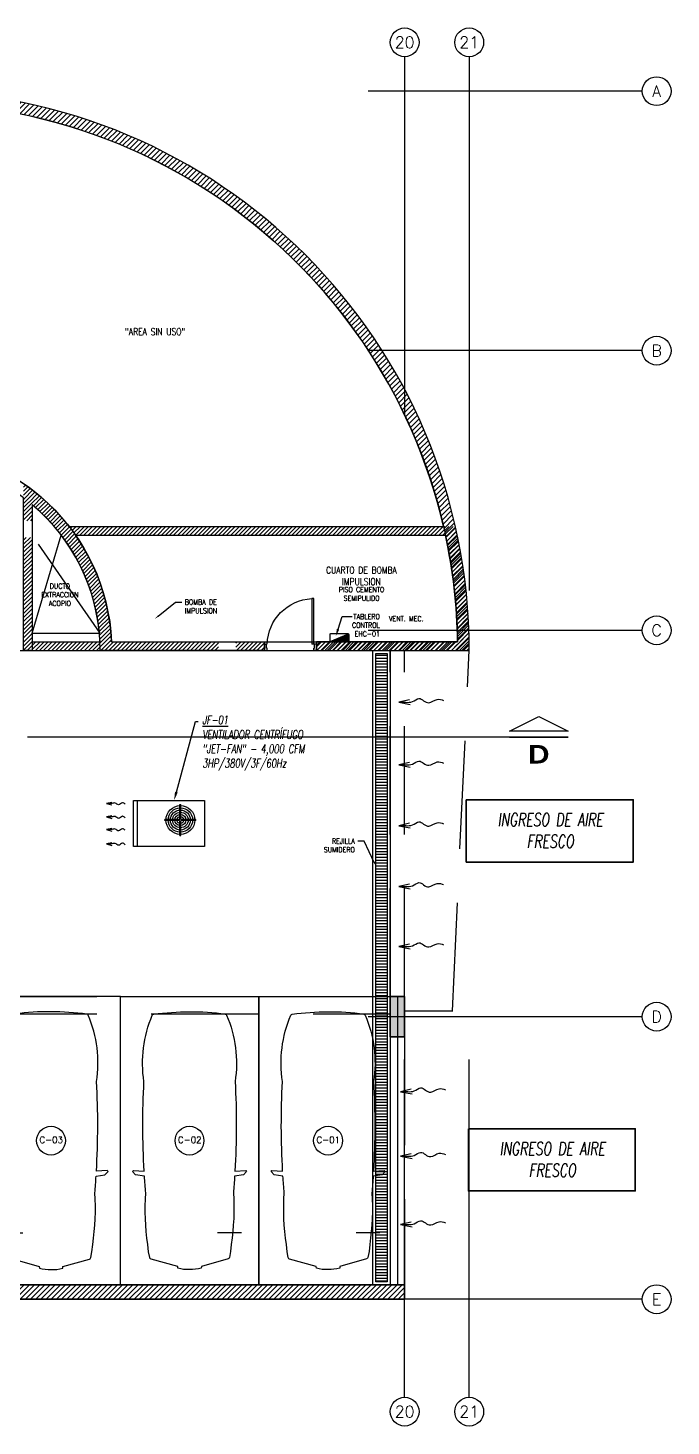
# Model space of a CAD drawing. Extents: x 226317 to 226469, y 8188101 to 8188260.
# Drawn here: x 226457.42 to 226468.58, y 8188189.46 to 8188213.71 of the extents above; entities that cross this region are included whole.
import ezdxf
from ezdxf import colors
from ezdxf.entities.mleader import LeaderData, LeaderLine
from ezdxf.enums import TextEntityAlignment as Align
from ezdxf.math import Vec2, Vec3

# ---------------------------------------------------------------- set-up
doc = ezdxf.new("R2010")
doc.units = 0
doc.header["$LTSCALE"] = 15
for name, pattern in [('CENTER', [2, 1.25, -0.25, 0.25, -0.25]), ('HIDDEN2', [0.1875, 0.125, -0.0625]), ('PHANTOM', [2.5, 1.25, -0.25, 0.25, -0.25, 0.25, -0.25]), ('PHANTOM2', [1.25, 0.625, -0.125, 0.125, -0.125, 0.125, -0.125])]:
    doc.linetypes.add(name, pattern=pattern)
doc.layers.get('0').update_dxf_attribs({"color": 250})
for name, color, linetype in [('A-EJES', 250, 'PHANTOM'), ('A-ESTRUCTURA-HATCH', 250, 'Continuous'), ('A-ESTRUCTURA-MUROS', 252, 'Continuous'), ('A-ESTRUCTURA-VIGAS', 250, 'HIDDEN2'), ('A-MOBILIARIO', 250, 'Continuous'), ('A-NUMERO ESTAC', 250, 'Continuous'), ('A-PROYECCIONES', 250, 'HIDDEN2'), ('A-PUERTAS', 250, 'Continuous'), ('A-TEXTO-ACABADO PISO', 250, 'Continuous'), ('A-TEXTO-AMBIENTES', 252, 'Continuous'), ('A-TEXTO-INDICACIONES', 250, 'Continuous'), ('A_50_CortesElev', 250, 'CENTER'), ('L-06_EQ-FIN-CONT', 141, 'Continuous'), ('L12 Texto', 12, 'Continuous'), ('L3 Equipos y Ductos', 160, 'Continuous'), ('L4 Linea mediana', 191, 'Continuous'), ('L5 Linea mediana segmentada', 191, 'HIDDEN2'), ('L6 Linea fina', 141, 'Continuous'), ('MURO CF 120', 250, 'Continuous')]:
    doc.layers.add(name, color=color, linetype=linetype)
doc.layers.add('A-ESTRUCTURA-PLACAS', color=252, linetype='Continuous', lineweight=35)
doc.layers.add('A-MUROS', color=252, linetype='Continuous', lineweight=30)
doc.styles.add('JNV ING', font='romans.shx', dxfattribs={"width": 0.7, "oblique": 8, "height": 0.15})
doc.styles.add('R160-75', font='', dxfattribs={"height": 0.6})
doc.styles.add('ROMANS', font='romans.shx', dxfattribs={"width": 0.8})
doc.styles.add('TXT_COTAS', font='romans.shx', dxfattribs={"width": 0.8})
doc.styles.get('R160-75').set_extended_font_data('Arial Black', bold=True)
pattern_1 = [(45, (1.793458536238177, -0.002235784195363522), (-0.03535533905932738, 0.03535533905932738), [])]

# ---------------------------------------------------------------- blocks, each defined once
blk = doc.blocks.new('*U78')
at = {"ltscale": 0.5}
blk.add_line((2.099999999894816, 4.096893799304964), (1.687435910314841, 4.096893799304964), dxfattribs=at)
blk.add_lwpolyline([(0, 0), (2.399999999999996, 0), (2.399999999999996, 5), (0, 5)], close=True, dxfattribs=at)
blk.add_lwpolyline([(1.987528844945794, 3.028522202071265), (2.174826331529356, 3.017961387783316), (2.18867723303806, 3.033225936144618), (2.135582110820858, 3.092103478759553), (1.982238905377759, 3.114782713422947, 0.005253419644038889), (1.960610162169647, 3.403024230234966, 0.05323468880448375), (1.922881289012318, 4.298445265069629), (1.909960859082228, 4.423920004889395), (1.890709687699153, 4.525403541773585), (1.886232188128605, 4.534997764310868, 0.2186562557100147), (1.867137849190793, 4.551199094653156), (1.405784301436096, 4.68041331440213), (1.402100344206068, 4.707649311509477, 0.09155394760763061), (1.199999999999962, 4.734330136008744, 0.09162043732155131), (0.9978996558110778, 4.708804217427994), (0.9942156983651758, 4.681568217724587), (0.5328621506158737, 4.552353999814748, 0.2186562552153479), (0.5137678116788709, 4.536152669489409), (0.5092903121021197, 4.526558446958687), (0.490039140777252, 4.4250749100745), (0.4771187106999153, 4.299600172615821, 0.05323468880111815), (0.4393898377046415, 3.404179129908862, 0.005253420110187526), (0.4177610936803364, 3.115937606692341), (0.264417888980414, 3.093258382082013), (0.211322766821421, 3.034380841329721), (0.2251736682137095, 3.01911629296842), (0.4124711549047322, 3.029677107255861, 0.02826491459471849), (0.4099966653126983, 1.475695204805616, 0.1399238157925407), (0.5546126963907194, 0.324876973164095, 0.2721479777528903), (0.5785017503985378, 0.3060667694362756, 0.035352843949907), (1.200000000000269, 0.2656698639912349, 0.0456386399384704), (1.81918843849229, 0.3049118635303407, 0.2721479761988349), (1.843077493167712, 0.3237220675503025, 0.1398888083936435), (1.990003335143849, 1.474540296761161, 0.02826491464424222)], format="xyb", close=True, dxfattribs=at)
blk = doc.blocks.new('*U79')
at = {"ltscale": 0.5}
blk.add_line((2.102499999897147, 4.096893799304964), (1.689935910317172, 4.096893799304964), dxfattribs=at)
blk.add_lwpolyline([(0, 0), (2.405000000004659, 0), (2.405000000004659, 5), (0, 5)], close=True, dxfattribs=at)
blk.add_lwpolyline([(1.990028844948125, 3.028522202071265), (2.177326331531687, 3.017961387783316), (2.191177233040391, 3.033225936144618), (2.138082110823189, 3.092103478759553), (1.98473890538009, 3.114782713422947, 0.005253419644038889), (1.963110162171979, 3.403024230234966, 0.05323468880448375), (1.925381289014649, 4.298445265069629), (1.912460859084559, 4.423920004889395), (1.893209687701484, 4.525403541773585), (1.888732188130936, 4.534997764310868, 0.2186562557100147), (1.869637849193124, 4.551199094653156), (1.408284301438427, 4.68041331440213), (1.404600344208399, 4.707649311509477, 0.09155394760763061), (1.202500000002293, 4.734330136008744, 0.09162043732155131), (1.000399655813409, 4.708804217427994), (0.9967156983675072, 4.681568217724587), (0.5353621506182051, 4.552353999814748, 0.2186562552153479), (0.5162678116812023, 4.536152669489409), (0.5117903121044511, 4.526558446958687), (0.4925391407795834, 4.4250749100745), (0.4796187107022467, 4.299600172615821, 0.05323468880111815), (0.4418898377069729, 3.404179129908862, 0.005253420110187526), (0.4202610936826678, 3.115937606692341), (0.2669178889827454, 3.093258382082013), (0.2138227668237525, 3.034380841329721), (0.227673668216041, 3.01911629296842), (0.4149711549070636, 3.029677107255861, 0.02826491459471849), (0.4124966653150297, 1.475695204805616, 0.1399238157925407), (0.5571126963930508, 0.324876973164095, 0.2721479777528903), (0.5810017504008692, 0.3060667694362756, 0.035352843949907), (1.2025000000026, 0.2656698639912349, 0.0456386399384704), (1.821688438494621, 0.3049118635303407, 0.2721479761988349), (1.845577493170043, 0.3237220675503025, 0.1398888083936435), (1.99250333514618, 1.474540296761161, 0.02826491464424222)], format="xyb", close=True, dxfattribs=at)
blk = doc.blocks.new('EST P1')
at = {"layer": 'A-ESTRUCTURA-HATCH'}
h = blk.add_hatch(dxfattribs=at)
h.set_pattern_fill('ANSI31', color=256, scale=0.02, angle=-1.27e-14)
h.set_pattern_definition([(44.99999999999999, (-226392.077087921, -8188203.059610654), (-0.04490128060534576, 0.04490128060534578), [])])
h.paths.add_polyline_path([(-3.609998156578513, 5.049997552298009), (-3.610000176762696, 4.849997552111745), (-44.785000133008, 4.84999814722687), (-44.78500010908465, -0.1500023566186428), (-46.9899987593235, -0.1500020446255803), (-46.98999930798891, -11.15000239294022), (-3.609999100328423, -11.15005090925843), (-3.609999100328423, -11.40005090925843), (-47.23999938514316, -11.40005881432444), (-47.23999953552266, 0.1499976431950927), (-45.03499953550636, 0.1499976431950927), (-45.0350001337647, 5.049998153932393)])
h.paths.add_polyline_path([(5.875668717722874, 4.849997540004551), (5.875668724213028, 5.04999746195972), (35.53000006324146, 5.049996703863144), (35.53000006324146, 4.849997698329389)])
h.paths.add_polyline_path([(47.9150172030495, 5.049996227957308), (35.58000069746049, 5.049997348338366), (35.58000069746049, 4.849997348152101), (47.9150167714979, 4.849997607059777)])
h.paths.add_polyline_path([(51.86500159354182, 4.849997512064874), (53.37567124809721, 4.84999814722687), (53.37566821934888, 5.049995731562376), (51.86500180143048, 5.049995731562376)])
edge = h.paths.add_edge_path()
edge.add_arc((63.30066905260901, -0.1500025354325771), 9.699999993899837, 359.9999991583288, 539.9999991583288)
edge.add_line((53.60066905870917, -0.1500023929402232), (53.80066905872081, -0.1500023929402232))
edge.add_arc((63.30066905260901, -0.1500025354325771), 9.49999999389811, 0.9047070135612216, 179.9999991406384, ccw=False)
edge.add_line((72.79948476422578, -2.6654452085495e-06), (70.35068066572421, 2.236943691968918e-05))
edge.add_line((70.35068066572421, 2.236943691968918e-05), (70.35067913253442, -0.1499448418617249))
edge.add_line((70.35067913253442, -0.1499448418617249), (73.00066904650885, -0.150002677924931))
edge = h.paths.add_edge_path(flags=0)
edge.add_arc((63.30071679374669, -0.1499939998611808), 3.299962339153879, 0.00085350182833477, 49.99468486829903)
edge.add_line((65.42212619486963, 2.377727027982473), (65.4221670004481, -0.1499835988506675))
edge.add_line((65.4221670004481, -0.1499835988506675), (65.27216700115241, -0.1499896282330155))
edge.add_line((65.27216700115241, -0.1499896282330155), (65.27206754402141, 2.496426238678396))
edge.add_arc((63.30066965197329, -0.1500051133334637), 3.300001295059289, 53.31658296361125, 179.9999577391648)
edge.add_line((60.00066835692269, -0.1500026788562536), (59.80066835691105, -0.1500026788562536))
edge.add_arc((63.30067374499049, -0.1500072199851274), 3.500005388090554, 2.4573619812700827, 179.9999256646052, ccw=False)
edge.add_line((66.79746054686257, 5.869567394256592e-05), (69.45068066581734, 3.157090395689011e-05))
edge.add_line((69.45068066581734, 3.157090395689011e-05), (69.45067913254024, -0.1499448418617249))
edge.add_line((69.45067913254024, -0.1499448418617249), (66.60067913253442, -0.1499448418617249))
h.paths.add_polyline_path([(-3.559999100340065, -11.15003591403365), (35.53000069747213, -11.15003591403365), (35.53000069747213, -11.40006590355188), (-3.559999100340065, -11.40006590355188)])
h.paths.add_polyline_path([(35.58000069746049, -11.1500659417361), (71.88000514594023, -11.1501255556941), (71.88000514594023, -11.40006201900542), (35.58000069746049, -11.40000240504742)])
h = blk.add_hatch(color=256, dxfattribs=at)
h.dxf.hatch_style = 1
h.paths.add_polyline_path([(51.86500181080191, 5.049995731562376), (47.91501740692183, 5.049995731562376), (47.9150173944945, -0.1500023929402232), (50.25000069738599, -0.1500023929402232), (50.25000069502858, -2.440996468067169e-06), (48.06500169850187, -2.396292984485626e-06), (48.06500174041139, 2.049999350681901), (51.86500172319938, 2.049959634430707), (51.86500172319938, 2.199973285198212), (48.06500173307722, 2.199973380193114), (48.06500178854913, 4.849997594021261), (51.71500178001588, 4.84999751765281), (51.71500172879314, 3.199985875748098), (51.86500172413071, 3.199985871091485)])
h.paths.add_polyline_path([(1.924988505983492, -0.1507468884810805), (-0.1750114939932246, -0.1507468884810805), (-0.1750115561299026, 4.849849936552346), (-3.559999043500284, 4.849998230114579), (-3.559999100340065, 5.049997517839074), (3.774977872672025, 5.04999752342701), (3.77498006875976, 1.899989875033498), (3.624980067834258, 1.899989879690111), (3.624980130203767, 4.849999564699829), (-0.02486227676854469, 4.849851984530687), (-0.02486234196112491, 2.199851972982287), (1.92514188104542, 2.199814011342824), (1.92514188104542, 2.049919821321964), (-0.02486297430004925, 2.049852325581014), (-0.02486302095348947, -0.0001476705074310303), (1.925019238289678, -0.0005466332659125328)])
h.paths.add_polyline_path([(71.63000006307266, -6.150002165697515), (71.88000006307266, -6.150002165697515), (71.88000006307266, -6.85000216588378), (71.63000006307266, -6.85000216588378)])
h.paths.add_polyline_path([(64.42000006310991, -6.150002076290548), (64.67000006310991, -6.150002076290548), (64.67000006310991, -6.850002076476812), (64.42000006310991, -6.850002076476812)])
h.paths.add_polyline_path([(57.21000006314716, -6.150002076290548), (57.46000006314716, -6.150002076290548), (57.46000006314716, -6.850002076476812), (57.21000006314716, -6.850002076476812)])
h.paths.add_polyline_path([(50.00000006318442, -6.150002076290548), (50.25000006318442, -6.150002076290548), (50.25000006318442, -6.850002076476812), (50.00000006318442, -6.850002076476812)])
h.paths.add_polyline_path([(42.79000006322167, -6.150002055801451), (43.04000006322167, -6.150002055801451), (43.04000006322167, -6.850002055987716), (42.79000006322167, -6.850002055987716)])
h.paths.add_polyline_path([(42.79000006322167, 0.5499979443848133), (43.04000006322167, 0.5499979443848133), (43.04000006322167, -0.1500020558014512), (42.79000006322167, -0.1500020558014512)])
h.paths.add_polyline_path([(35.58000006325892, -6.150002076290548), (35.83000006325892, -6.150002076290548), (35.83000006325892, -6.850002076476812), (35.58000006325892, -6.850002076476812)])
h.paths.add_polyline_path([(35.58000006325892, 0.5499979238957167), (35.83000006325892, 0.5499979238957167), (35.83000006325892, -0.1500020762905478), (35.58000006325892, -0.1500020762905478)])
h.paths.add_polyline_path([(35.28000006327056, -6.150002076290548), (35.53000006327056, -6.150002076290548), (35.53000006327056, -6.850002076476812), (35.28000006327056, -6.850002076476812)])
h.paths.add_polyline_path([(35.28000006327056, 0.5499979238957167), (35.53000006327056, 0.5499979238957167), (35.53000006327056, -0.1500020762905478), (35.28000006327056, -0.1500020762905478)])
h.paths.add_polyline_path([(30.2800000719144, -6.150002076290548), (30.5300000719144, -6.150002076290548), (30.5300000719144, -6.850002076476812), (30.2800000719144, -6.850002076476812)])
h.paths.add_polyline_path([(30.2800000719144, 0.5499979238957167), (30.5300000719144, 0.5499979238957167), (30.5300000719144, -0.1500020762905478), (30.2800000719144, -0.1500020762905478)])
h.paths.add_polyline_path([(23.07000007195165, -6.150002076290548), (23.32000007195165, -6.150002076290548), (23.32000007195165, -6.850002076476812), (23.07000007195165, -6.850002076476812)])
h.paths.add_polyline_path([(23.07000007195165, 0.5499979238957167), (23.32000007195165, 0.5499979238957167), (23.32000007195165, -0.1500020762905478), (23.07000007195165, -0.1500020762905478)])
h.paths.add_polyline_path([(18.07000008059549, -6.150002055801451), (18.32000008059549, -6.150002055801451), (18.32000008059549, -6.850002055987716), (18.07000008059549, -6.850002055987716)])
h.paths.add_polyline_path([(18.07000008059549, 0.5499979443848133), (18.32000008059549, 0.5499979443848133), (18.32000008059549, -0.1500020558014512), (18.07000008059549, -0.1500020558014512)])
h.paths.add_polyline_path([(10.86000014221645, -6.150002076290548), (11.11000014221645, -6.150002076290548), (11.11000014221645, -6.850002076476812), (10.86000014221645, -6.850002076476812)])
h.paths.add_polyline_path([(10.86000014221645, 0.5499979238957167), (11.11000014221645, 0.5499979238957167), (11.11000014221645, -0.1500020762905478), (10.86000014221645, -0.1500020762905478)])
h.paths.add_polyline_path([(3.650000203837408, -6.150002076290548), (3.900000203837408, -6.150002076290548), (3.900000203837408, -6.850002076476812), (3.650000203837408, -6.850002076476812)])
h.paths.add_polyline_path([(3.624988433992257, 0.5499979238957167), (3.899988433986437, 0.5499979238957167), (3.899988433986437, -0.1500020762905478), (3.624988433992257, -0.1500020762905478)])
h.paths.add_polyline_path([(-3.559999734541634, -6.150002356618643), (-3.309999734541634, -6.150002356618643), (-3.309999734541634, -6.850002356804907), (-3.559999734541634, -6.850002356804907)])
h.paths.add_polyline_path([(-3.559999734541634, 0.5499976435676217), (-3.309999734541634, 0.5499976435676217), (-3.309999734541634, -0.1500023566186428), (-3.559999734541634, -0.1500023566186428)])
h.paths.add_polyline_path([(-3.859999734529993, -6.150002356618643), (-3.609999734529993, -6.150002356618643), (-3.609999734529993, -6.850002356804907), (-3.859999734529993, -6.850002356804907)])
h.paths.add_polyline_path([(-3.859999734529993, 0.5499976435676217), (-3.609999734529993, 0.5499976435676217), (-3.609999734529993, -0.1500023566186428), (-3.859999734529993, -0.1500023566186428)])
h.paths.add_polyline_path([(-11.06999967290903, -6.150002356618643), (-10.81999967290903, -6.150002356618643), (-10.81999967290903, -6.850002356804907), (-11.06999967290903, -6.850002356804907)])
h.paths.add_polyline_path([(-11.06999967290903, 0.5499976435676217), (-10.81999967290903, 0.5499976435676217), (-10.81999967290903, -0.1500023566186428), (-11.06999967290903, -0.1500023566186428)])
h.paths.add_polyline_path([(-18.27999961128808, -6.150002076290548), (-18.02999961128808, -6.150002076290548), (-18.02999961128808, -6.850002076476812), (-18.27999961128808, -6.850002076476812)])
h.paths.add_polyline_path([(-18.27999961128808, 0.5499979238957167), (-18.02999961128808, 0.5499979238957167), (-18.02999961128808, -0.1500020762905478), (-18.27999961128808, -0.1500020762905478)])
h.paths.add_polyline_path([(-25.48999954966712, -6.150002356618643), (-25.23999954966712, -6.150002356618643), (-25.23999954966712, -6.850002356804907), (-25.48999954966712, -6.850002356804907)])
h.paths.add_polyline_path([(-25.48999954966712, 0.5499976435676217), (-25.23999954966712, 0.5499976435676217), (-25.23999954966712, -0.1500023566186428), (-25.48999954966712, -0.1500023566186428)])
h.paths.add_polyline_path([(-32.69999948804616, -6.150002356618643), (-32.44999948804616, -6.150002356618643), (-32.44999948804616, -6.850002356804907), (-32.69999948804616, -6.850002356804907)])
h.paths.add_polyline_path([(-32.69999948804616, 0.5499976435676217), (-32.44999948804616, 0.5499976435676217), (-32.44999948804616, -0.1500023566186428), (-32.69999948804616, -0.1500023566186428)])
h.paths.add_polyline_path([(-39.90999879222363, -6.150002076290548), (-39.65999879222363, -6.150002076290548), (-39.65999879222363, -6.850002076476812), (-39.90999879222363, -6.850002076476812)])
h.paths.add_polyline_path([(-39.90999879222363, 0.5499979238957167), (-39.65999879222363, 0.5499979238957167), (-39.65999879222363, -0.1500020762905478), (-39.90999879222363, -0.1500020762905478)])
at = {"layer": 'A-ESTRUCTURA-MUROS'}
for points in [[(73.00066904650885, -0.150002677924931, 1), (53.60066905870917, -0.1500023929402232), (53.80066905872081, -0.1500023929402232, -0.9921359372214096), (72.79948476422578, -2.6654452085495e-06), (70.35068066572421, 2.236943691968918e-05), (70.35067913253442, -0.1499448418617249)], [(66.60067913253442, -0.1499448418617249, 0.2216664242011301), (65.42212619486963, 2.377727027982473), (65.4221670004481, -0.1499835988506675), (65.27216700115241, -0.1499896282330155), (65.27206754402141, 2.496426238678396, 0.6169098277048293), (60.00066835692269, -0.1500026788562536), (59.80066835691105, -0.1500026788562536, -0.9787815263280097), (66.79746054686257, 5.869567394256592e-05), (69.45068066581734, 3.157090395689011e-05), (69.45067913254024, -0.1499448418617249)]]:
    blk.add_lwpolyline(points, format="xyb", close=True, dxfattribs=at)
blk.add_lwpolyline([(35.58000069746049, -11.1500659417361), (71.88000514594023, -11.1501255556941), (71.88000514594023, -11.40006201900542), (35.58000069746049, -11.40000240504742)], close=True, dxfattribs=at)
at = {"layer": 'A-ESTRUCTURA-PLACAS'}
blk.add_lwpolyline([(71.63000006307266, -6.150002165697515), (71.88000006307266, -6.150002165697515), (71.88000006307266, -6.85000216588378), (71.63000006307266, -6.85000216588378)], close=True, dxfattribs=at)
at = {"layer": 'A-ESTRUCTURA-VIGAS'}
for p, q in [((69.45068066581734, 3.157090395689011e-05), (70.35068066572421, 2.236943691968918e-05)), ((69.45067913254024, -0.1499448418617249), (70.35067913253442, -0.1499448418617249))]:
    blk.add_line(p, q, dxfattribs=at)
for points in [[(65.42216215791996, 0.1499873343855143), (66.58701328121242, 0.1500061387196183)], [(65.42216700097197, -0.1500165341421962), (66.59725419874303, -0.1499939216300845)], [(71.63000006307266, -6.150002165697515), (71.63000006307266, -0.150002165697515)], [(71.88000006307266, -6.150002165697515), (71.88000006307266, -0.150002165697515)], [(71.88000006307266, -6.400005588307977), (72.7088283005869, -6.400005588307977), (73.00066904650885, -0.150002677924931)], [(64.67000006310991, -6.150002076290548), (71.63000006307266, -6.150002165697515)], [(64.6700000592682, -6.450002076104283), (71.63000005923095, -6.45000216551125)], [(71.63000006307266, -6.85000279918313), (71.63000006307266, -11.15000248234719)], [(71.88000006307266, -6.85000279918313), (71.88000006307266, -11.15000248234719)]]:
    blk.add_lwpolyline(points, dxfattribs=at)
blk = doc.blocks.new('A$C5E423DB2')
at = {"layer": 'A-PUERTAS'}
for p, q in [((0.0380998527398333, 0.0999998934566975), (0.0380998511100188, 0.7999998889863491)), ((0.0380998511100188, 0.7999998889863491), (0.0730998511426151, 0.7999998852610588)), ((0.0730998511426151, 0.7999998852610588), (0.0730998527724296, 0.0999998934566975)), ((0.0380998527398333, 0.0999998934566975), (0.0730998527724296, 0.0999998934566975))]:
    blk.add_line(p, q, dxfattribs=at)
at = {"layer": 'A-PUERTAS', "linetype": 'Continuous'}
for p, q in [((-1.472653821e-07, -1.11758709e-07), (-1.472653821e-07, 0.0999998897314072)), ((-1.472653821e-07, 0.0999998897314072), (0.0280998527305201, 0.0999998934566975)), ((0.0280998527305201, 0.0380998887121678), (0.0280998527305201, 0.0999998934566975)), ((0.0380998527398333, 0.0380998887121678), (0.0280998527305201, 0.0380998887121678)), ((0.0380998527398333, -1.11758709e-07), (0.0380998527398333, 0.0380998887121678)), ((0.7618998530087993, -1.11758709e-07), (0.7618998530087993, 0.0380998887121678)), ((0.7618998530087993, 0.0380998887121678), (0.7718998530181125, 0.0380998887121678)), ((0.7999998530140147, 0.0999998897314072), (0.7718998530181125, 0.0999998934566975)), ((0.7718998530181125, 0.0380998887121678), (0.7718998530181125, 0.0999998934566975)), ((0.7999998528975995, -1.11758709e-07), (0.7999998528975995, 0.0999998897314072)), ((-1.472653821e-07, -1.11758709e-07), (0.0380998527398333, -1.11758709e-07)), ((0.7999998530140147, -1.11758709e-07), (0.7618998530087993, -1.11758709e-07))]:
    blk.add_line(p, q, dxfattribs=at)
blk.add_arc((0.0365533265285194, 0.0793452113866806), 0.7215807719765989, 1.640270668491661, 87.09684895294437, dxfattribs=at)
blk = doc.blocks.new('EJES 1P')
at = {"layer": 'A-EJES', "linetype": 'PHANTOM2'}
for points in [[(116.8900016913831, 5.098827852867544), (116.8900009671343, -1.121309101581573)], [(118.0100038900855, 5.098827852867544), (118.0100028285233, -4.158154670149088)], [(121.0129206500424, 4.500254170969129), (116.2569303451455, 4.500255232676864)], [(121.0129206500424, -5.597248673439026e-07), (116.2569303451455, 5.019828677177429e-07)], [(121.0129206500424, -4.850001599639654), (116.2569303451455, -4.850000537931919)], [(121.0129206500424, -11.55000045057386), (116.2569303451455, -11.54999938886613)], [(116.8900016913831, -18.15109869651496), (116.8900006298209, -12.29184506461024)], [(118.0100038900855, -18.15109869651496), (118.0100028285233, -12.29184506461024)], [(121.0129206500424, -16.45000118762255), (116.2569303451455, -16.45000012591481)]]:
    blk.add_lwpolyline(points, dxfattribs=at)
at = {"layer": 'A-EJES', "linetype": 'Continuous'}
for centre in [(116.8900016909465, 5.345910031348467), (118.0100038896489, 5.345910031348467), (121.2600028285233, 4.500254170969129), (121.2600028285233, -5.597248673439026e-07), (121.2600028285233, -4.850001599639654), (121.2600028285233, -11.55000045057386), (121.2600028285233, -16.45000118762255), (116.8900016909465, -18.39818087499589), (118.0100038896489, -18.39818087499589)]:
    blk.add_circle(centre, 0.25, dxfattribs=at)
at = {"layer": 'A-EJES', "linetype": 'Continuous', "style": 'ROMANS'}
for s, p in [('20', (116.8900016909465, 5.345910030417144)), ('21', (118.0100038896489, 5.345910030417144)), ('A', (121.2600028276211, 4.500254170969129)), ('B', (121.2600028276211, -5.597248673439026e-07)), ('C', (121.2600028276211, -4.850001599639654)), ('D', (121.260002827592, -11.55000045057386)), ('E', (121.2600028276211, -16.45000118762255)), ('20', (116.8900016909465, -18.39818087499589)), ('21', (118.0100038896489, -18.39818087499589))]:
    blk.add_text(s, height=0.2, dxfattribs=at).set_placement(p, align=Align.MIDDLE_CENTER)
blk = doc.blocks.new('*U70')
blk.add_line((-5.080000000164198, 3.000000000107367), (5.080000000192182, 2.999999999892635))
blk.add_lwpolyline([(5.080000000200557, 4.015999999914084), (-5.080000000159461, 4.016000000016039), (6.8775583241648e-11, 6.556000000206043)], close=True)
at = {"linetype": 'Continuous', "style": 'R160-75'}
blk.add_attdef('A', text='', height=0.3, dxfattribs=at).set_placement((0, 0), align=Align.MIDDLE_CENTER)
blk = doc.blocks.new('Cortes-Elev.')
at = {"layer": 'A_50_CortesElev', "linetype": 'CENTER', "ltscale": 0.5}
blk.add_lwpolyline([(103.9308696193621, 28.35445731505752), (-19.09441323392093, 28.35445731505752)], dxfattribs=at)
ref = blk.add_blockref('*U70', (103.4228696189821, 28.05445731524378), dxfattribs=dict(at, xscale=0.1000000000000001, yscale=0.1000000000000001, zscale=-0.1000000000000001))
ref.add_attrib('A', 'D', dxfattribs={"layer": '0', "linetype": 'Continuous', "extrusion": (0, 0, -1), "height": 0.3200000000000001, "rotation": 180, "style": 'R160-75'}).set_placement((-103.4228696189821, 28.05445731524378), align=Align.MIDDLE)
blk = doc.blocks.new('*U66')
at = {"linetype": 'Continuous'}
h = blk.add_hatch(dxfattribs=at)
h.set_pattern_fill('ANSI31', color=256, scale=0.1, style=0)
h.set_pattern_definition([(45, (0, 0), (-0.008838834764831846, 0.008838834764831846), [])])
h.paths.add_polyline_path([(0.1974963439861313, 0.06567182950675488, 0.4142135630136599), (0.1751704364432953, 0.08801116235554218), (-0.1751174990204163, 0.08811644650995731, 0.1989123559589726), (-0.1909110109554604, 0.08158012107014656), (0.1909110122360289, -0.08158012107014656, 0.1989123567522387), (0.197456830763258, -0.06579054147005081)])
blk.add_line((-0.1909110115957446, 0.08158012107014656), (0.190911011537537, -0.08158012107014656), dxfattribs=at)
blk.add_lwpolyline([(-0.1974568308214657, 0.06579053960740566), (-0.1974963440443389, -0.06567183136940002, 0.4142135623730951), (-0.1751704369671643, -0.08801116235554218), (0.1751174988457933, -0.08811644837260246, 0.4142135623730685), (0.197456830763258, -0.06579054147005081), (0.1974963439861313, 0.06567182950675488, 0.4142135623730685), (0.1751704369089566, 0.08801116235554218), (-0.175117498904001, 0.08811644650995731, 0.4142135623730951)], format="xyb", close=True, dxfattribs=at)
blk = doc.blocks.new('EJE')
at = {"linetype": 'Continuous'}
blk.add_circle((-4.656613e-10, -3.7252903e-09), 0.5, dxfattribs=at)
at = {"layer": 'A-TEXTO-INDICACIONES', "style": 'ROMANS'}
blk.add_attdef('EJE', text='', height=0.22, rotation=1.067217058e-07, dxfattribs=at).set_placement((0.0068061400004788, 0.02766973558132052), align=Align.MIDDLE_CENTER)
blk = doc.blocks.new('FLUJO')
at = {"layer": 'L-06_EQ-FIN-CONT'}
for p, q in [((0.4621515918170191, -0.0199558832723597), (0.3349968994325536, 0.0187826872744381)), ((0.3301167979507227, -0.0465621813489179), (0.4621515918170191, -0.0199558832723597))]:
    blk.add_line(p, q, dxfattribs=at)
blk.add_spline([(0, 0), (0.0671494972461915, -0.0360350459566234), (0.1641432315186648, 0.0161536411330872), (0.2486711724232009, -0.0289091984718653), (0.3321970029378463, -0.0205123859823289), (0.4621515918170191, -0.0199558832723597)], degree=3, dxfattribs=at)
blk = doc.blocks.new('JFC-01')
at = {"layer": 'L3 Equipos y Ductos'}
for p, q in [((-1.230000000010477, -0.400000000372529), (-1.230000000010477, 0.400000000372529)), ((-1.230000000010477, 0.400000000372529), (0, 0.400000000372529)), ((0, 0.400000000372529), (0, -0.400000000372529)), ((0, -0.400000000372529), (-1.230000000010477, -0.400000000372529))]:
    blk.add_line(p, q, dxfattribs=at)
at = {"layer": 'L4 Linea mediana'}
for radius in [0.25, 0.2117652105519916, 0.1735304211039929, 0.1352956316559942, 0.0970608422079956, 0.0588260527599969, 0.0205912633119843]:
    blk.add_circle((-0.4193250492680818, 0.06099237594753504), radius, dxfattribs=at)
at = {"layer": 'L5 Linea mediana segmentada'}
blk.add_line((-1.164318351511611, -0.400000000372529), (-1.164318351511611, 0.400000000372529), dxfattribs=at)
at = {"layer": 'L6 Linea fina'}
for p, q in [((-0.4269312876276672, 0.0801272988319397), (-0.4269312876276672, 0.3284938875585794)), ((-0.4269312876276672, 0.3284938875585794), (-0.4117188109084964, 0.3284938875585794)), ((-0.4117188109084964, 0.0801272988319397), (-0.4117188109084964, 0.3284938875585794)), ((-0.4384599718614481, 0.0685986140742898), (-0.6868265611701645, 0.0685986140742898)), ((-0.6868265611701645, 0.05338613782078028), (-0.6868265611701645, 0.0685986140742898)), ((-0.4384599718614481, 0.05338613782078028), (-0.6868265611701645, 0.05338613782078028)), ((-0.4269312876276672, -0.2065091356635094), (-0.4269312876276672, 0.04185745306313038)), ((-0.4117188109084964, -0.2065091356635094), (-0.4117188109084964, 0.04185745306313038)), ((-0.1518235373951029, 0.0685986140742898), (-0.4001901266747154, 0.0685986140742898)), ((-0.1518235373951029, 0.05338613782078028), (-0.4001901266747154, 0.05338613782078028)), ((-0.1518235373951029, 0.05338613782078028), (-0.1518235373951029, 0.0685986140742898)), ((-0.4269312876276672, -0.2065091356635094), (-0.4117188109084964, -0.2065091356635094))]:
    blk.add_line(p, q, dxfattribs=at)
at = {"layer": 'L6 Linea fina', "xscale": 0.7, "yscale": 0.7, "zscale": 0.7, "rotation": 180}
for p in [(-1.376131832890678, 0.3346201349049807), (-1.376131832890678, 0.1001850022003055), (-1.376131832890678, -0.1165927918627858), (-1.376131832890678, -0.3667837046086788)]:
    blk.add_blockref('FLUJO', p, dxfattribs=at)
blk = doc.blocks.new('flujo11')
at = {"layer": 'L6 Linea fina'}
for p, q in [((-3.637978807091713e-12, 1.716671249596402e-11), (-0.01975948283597972, -0.09977855120757795)), ((0.02124132197786821, -0.09320197943259245), (-3.637978807091713e-12, 1.716671249596402e-11))]:
    blk.add_line(p, q, dxfattribs=at)
blk.add_open_spline([(-3.637978807091713e-12, 1.716671249596402e-11), (0.006393635470885783, -0.04336950148592678), (-0.01596333806173789, -0.1047468522480131), (0.06082864266136312, -0.1904933907868553), (-0.03459740433936531, -0.239979104040799), (0.03728839918585436, -0.3311847875369267), (0.02226173071176163, -0.3716825171610481), (0.01559715045641497, -0.3896439415281066)], degree=3, knots=[0, 0, 0, 0, 0.0524683736910414, 0.0807049177553039, 0.1300474905255351, 0.1600670100144775, 0.1839925524975523, 0.1839925524975523, 0.1839925524975523, 0.1839925524975523], dxfattribs=at)
blk = doc.blocks.new('A$C4ff0cc37')
at = {"layer": 'L6 Linea fina', "lineweight": 35}
blk.add_lwpolyline([(0.757173814374255, 2.826454495079815), (3.653181009140098, 2.826454495079815), (3.653181009140098, 1.747793017886579), (0.757173814374255, 1.747793017886579)], close=True, dxfattribs=at)
at = {"layer": 'L6 Linea fina', "lineweight": 35, "xscale": 2, "yscale": 2, "zscale": 2, "rotation": 90}
for p in [(-0.4193043712002691, 3.469641068950295), (-0.4193043712002691, 2.35062369145453), (-0.4193043712002691, 1.165006961673498)]:
    blk.add_blockref('flujo11', p, dxfattribs=at)
at = {"layer": 'L12 Texto', "ltscale": 1.5, "insert": (0.716843252099352, 2.594763643108308), "char_height": 0.225, "attachment_point": 1, "style": 'JNV ING'}
blk.add_mtext_dynamic_manual_height_columns('\\pxqc;INGRESO DE AIRE\\PFRESCO', width=2.99228201563281, gutter_width=1.125, heights=[0], dxfattribs=at)
blk = doc.blocks.new('A$Cb2943c1e')
blk.add_blockref('A$C4ff0cc37', (-0.3599835118511692, -2.381817992776632))

msp = doc.modelspace()

# ---------------------------------------------------------------- hatches: boundary and pattern name
h = msp.add_hatch()
h.set_pattern_fill('_USER', color=256, scale=0.05, pattern_type=0)
h.set_pattern_definition([(0, (26.14883200151962, 52.47655898332596), (0, 0.05), [])])
h.paths.add_polyline_path([(226463.4572635001, 8188202.859605424), (226463.6572635002, 8188202.859605424), (226463.6570886135, 8188191.959608249), (226463.4570886135, 8188191.959608249)])
at = {"layer": 'MURO CF 120'}
h = msp.add_hatch(dxfattribs=at)
h.set_pattern_fill('_USER', color=256, scale=0.05, angle=45, style=0, pattern_type=0)
h.set_pattern_definition(pattern_1)
edge = h.paths.add_edge_path()
edge.add_line((226457.3492049505, 8188205.80156071), (226457.3492091717, 8188205.557382949))
edge.add_arc((226455.3741543034, 8188202.909151358), 3.303630168916194, 2.6158165169695167, 53.2843720472834, ccw=False)
edge.add_line((226458.6743421202, 8188203.059924917), (226458.8745484679, 8188203.059669349))
edge.add_arc((226455.3708491018, 8188202.905752028), 3.507078526272926, 2.515383187944552, 55.65992868764849)
h = msp.add_hatch(dxfattribs=at)
h.set_pattern_fill('_USER', color=256, scale=0.05, angle=45, style=0, pattern_type=0)
h.set_pattern_definition(pattern_1)
h.paths.add_polyline_path([(226457.3491552698, 8188205.557422995), (226457.3492549193, 8188205.160737451), (226457.4992549121, 8188205.161265942), (226457.4992141186, 8188205.437180714)])
h = msp.add_hatch(dxfattribs=at)
h.set_pattern_fill('_USER', color=256, scale=0.05, angle=45, style=0, pattern_type=0)
h.set_pattern_definition(pattern_1)
h.paths.add_polyline_path([(226457.3492141535, 8188204.871000815), (226457.349258276, 8188202.909329408), (226457.4992582688, 8188202.909857899), (226457.4966128222, 8188204.871002575)])
h = msp.add_hatch(dxfattribs=at)
h.set_pattern_fill('_USER', color=256, scale=0.05, angle=45, style=0, pattern_type=0)
h.set_pattern_definition([(45, (0, 0), (-0.03535533905932738, 0.03535533905932738), [])])
h.paths.add_polyline_path([(226458.1395117139, 8188205.059656344), (226464.6312321392, 8188205.059770091), (226464.6648449132, 8188204.90960749), (226458.2500381347, 8188204.90960749)])
h = msp.add_hatch(dxfattribs=at)
h.set_pattern_fill('_USER', color=256, scale=0.05, angle=45, style=0, pattern_type=0)
h.set_pattern_definition(pattern_1)
edge = h.paths.add_edge_path()
edge.add_line((226464.836445326, 8188205.05977373), (226464.6312859407, 8188205.059730095))
edge.add_arc((226455.6277400367, 8188202.953120383), 9.246709864907123, -0.27649205112550135, 13.168914382191588, ccw=False)
edge.add_line((226464.8743422361, 8188202.908498739), (226465.0777565907, 8188202.907984607))
edge.add_arc((226455.3777927174, 8188202.909612661), 9.699964009908731, 359.9903834033931, 372.8069576416285)
h = msp.add_hatch(dxfattribs=at)
h.set_pattern_fill('_USER', color=256, scale=0.05, angle=45, style=0, pattern_type=0)
h.set_pattern_definition(pattern_1)
h.paths.add_polyline_path([(226457.4992523211, 8188203.059728237), (226457.4992549483, 8188202.909719384), (226458.8792429988, 8188202.909891131), (226458.8751650027, 8188203.059757459)])
h = msp.add_hatch(dxfattribs=at)
h.set_pattern_fill('_USER', color=256, scale=0.05, angle=45, style=0, pattern_type=0)
h.set_pattern_definition(pattern_1)
h.paths.add_polyline_path([(226460.7277672603, 8188203.059517692), (226458.8745392412, 8188203.059642225), (226458.8792429988, 8188202.909891131), (226460.7277672603, 8188202.909766599)])
h = msp.add_hatch(dxfattribs=at)
h.set_pattern_fill('_USER', color=256, scale=0.05, angle=45, style=0, pattern_type=0)
h.set_pattern_definition([(45, (2.593458539427957, -0.002419100143015385), (-0.03535533905932738, 0.03535533905932738), [])])
h.paths.add_polyline_path([(226461.5277672635, 8188203.059334376), (226461.0277659499, 8188203.059458909), (226461.028190864, 8188202.909572225), (226461.5277672635, 8188202.909583283)])
h = msp.add_hatch(dxfattribs=at)
h.set_pattern_fill('_USER', color=256, scale=0.05, angle=45, style=0, pattern_type=0)
h.set_pattern_definition(pattern_1)
h.paths.add_polyline_path([(226462.4277685877, 8188203.05972783), (226464.8765726852, 8188203.059607988), (226464.8777569675, 8188202.909608237), (226462.4277685877, 8188202.909608237)])

# ---------------------------------------------------------------- linework, layer by layer
for points in [[(226463.4072635002, 8188202.909605424), (226463.7072635001, 8188202.909605424), (226463.7070886135, 8188191.90960825), (226463.4070886135, 8188191.90960825)], [(226463.4572635001, 8188202.859605424), (226463.6572635002, 8188202.859605424), (226463.6570886135, 8188191.959608249), (226463.4570886135, 8188191.959608249)]]:
    msp.add_lwpolyline(points, close=True)
at = {"layer": 'A-MUROS'}
for p, q in [((226457.4992141159, 8188205.437337682), (226457.4992557983, 8188203.059629356)), ((226458.1395117139, 8188205.059656344), (226464.6312321394, 8188205.059770091)), ((226458.250046469, 8188204.90959552), (226464.6648448763, 8188204.90960749)), ((226454.3692590778, 8188202.909587999), (226461.5277685747, 8188202.909601247)), ((226457.4992557965, 8188203.059629356), (226458.6743429927, 8188203.059665715)), ((226458.8745380826, 8188203.059669224), (226461.5277659455, 8188203.05971206)), ((226461.5277659455, 8188203.059712061), (226461.5277685751, 8188202.90957223)), ((226462.4277659467, 8188203.05972783), (226464.8765700487, 8188203.059774389)), ((226462.4277659467, 8188203.05972783), (226462.4277685764, 8188202.909587997)), ((226462.4277685762, 8188202.909602925), (226465.0777569636, 8188202.909608261)), ((226463.9570886135, 8188191.90960825), (226345.0870891617, 8188191.909608261)), ((226463.9570885157, 8188191.659608249), (226463.9570885157, 8188191.909608258)), ((226344.8370884202, 8188191.659608258), (226463.9570885157, 8188191.659608249))]:
    msp.add_line(p, q, dxfattribs=at)
msp.add_lwpolyline([(226463.7070886135, 8188196.909608245), (226463.9570886135, 8188196.909608245), (226463.9570886135, 8188196.209608245), (226463.7070886135, 8188196.209608245)], close=True, dxfattribs=at)
for centre, radius, start, end in [((226455.3777569689, 8188202.909607976), 9.69999999389984, 1.683342100933126e-06, 179.9999991473272), ((226455.3777569633, 8188202.909607969), 9.499999999236236, 13.08126720969848, 180.0000030219084), ((226455.3777564736, 8188202.909607975), 3.499999999999986, 37.90104081021632, 179.9999953194904), ((226455.3777564736, 8188202.909607975), 3.299999999999986, 2.60625481733979, 49.99414016926813), ((226455.3777564736, 8188202.909607975), 3.499999999999986, 2.457289310187381, 34.84965613759203), ((226455.3777569633, 8188202.909607969), 9.499999999236236, 0.9057116312375859, 12.15319451095113)]:
    msp.add_arc(centre, radius, start, end, dxfattribs=at)
at = {"layer": 'A-PROYECCIONES'}
for p, q in [((226458.6743429927, 8188203.209616958), (226457.4992233669, 8188204.909629355)), ((226457.4992500789, 8188203.209597988), (226458.0026023965, 8188204.909653945)), ((226464.7859162168, 8188196.659605065), (226465.0777569622, 8188202.909608262)), ((226463.9570885157, 8188196.65960802), (226464.7918537931, 8188196.65960839))]:
    msp.add_line(p, q, dxfattribs=at)
at = {"layer": 'L6 Linea fina', "lineweight": 35, "elevation": 2.198198749980966e-07}
msp.add_lwpolyline([(226465.0272317149, 8188200.320641788), (226467.9232389097, 8188200.320641788), (226467.9232389097, 8188199.241980311), (226465.0272317149, 8188199.241980311)], close=True, dxfattribs=at)

# ---------------------------------------------------------------- block references
for name, p in [('EST P1', (226392.0770885384, 8188203.059610656)), ('A$Cb2943c1e', (226464.6652049622, 8188194.171667553))]:
    msp.add_blockref(name, p)
at = {"xscale": -0.832988368430712, "yscale": 0.8329883684307117, "zscale": 0.8329883684307118, "rotation": 180.0000240900461}
msp.add_blockref('*U66', (226462.8277438692, 8188203.132989148), dxfattribs=at)
at = {"layer": 'A-MOBILIARIO', "rotation": 180.0000007056432}
msp.add_blockref('*U79', (226459.0270886136, 8188196.909608275), dxfattribs=at)
at = {"layer": 'A-MOBILIARIO', "xscale": -1, "rotation": 179.9999992943567}
for name, p in [('*U78', (226459.0270886135, 8188196.909608305)), ('*U79', (226461.4270886135, 8188196.909608275))]:
    msp.add_blockref(name, p, dxfattribs=at)
at = {"layer": 'A-NUMERO ESTAC', "xscale": 0.5, "yscale": 0.5, "zscale": 0.5}
for p, values in [((226457.8245886136, 8188194.410548532), {'EJE': 'C-03'}), ((226460.2270886136, 8188194.410548504), {'EJE': 'C-02'}), ((226462.6295886135, 8188194.410548474), {'EJE': 'C-01'})]:
    msp.add_blockref('EJE', p, dxfattribs=at).add_auto_attribs(values)
at = {"layer": 'A-PROYECCIONES'}
msp.add_blockref('EJES 1P', (226347.0677535599, 8188208.109608375), dxfattribs=at)
at = {"layer": 'A-PUERTAS', "linetype": 'Continuous', "xscale": -1.12500000150589, "yscale": 1.12500000150589, "zscale": 1.12500000150589, "rotation": 0.001118967957731698}
msp.add_blockref('A$C5E423DB2', (226462.4277685618, 8188202.909591236), dxfattribs=at)
at = {"layer": 'A_50_CortesElev'}
msp.add_blockref('Cortes-Elev.', (226362.8621168698, 8188173.05515272), dxfattribs=at)
at = {"layer": 'L6 Linea fina', "lineweight": 35, "xscale": 2, "yscale": 2, "zscale": 2, "rotation": 90}
for p in [(226463.8548231496, 8188202.011317398, 2.198198749980966e-07), (226463.8548231496, 8188200.926337717, 2.198198749980966e-07), (226463.8548231496, 8188199.872266112, 2.198198749980966e-07), (226463.8548231496, 8188198.818194508, 2.198198749980966e-07), (226463.8548231496, 8188197.775184782, 2.198198749980966e-07)]:
    msp.add_blockref('flujo11', p, dxfattribs=at)
at = {"layer": 'L6 Linea fina'}
msp.add_blockref('JFC-01', (226460.4877883091, 8188199.909608039, -1.887923570329899e-07), dxfattribs=at)

# ---------------------------------------------------------------- texts
at = {"layer": 'A-TEXTO-ACABADO PISO', "insert": (226463.2108521236, 8188204.010590836), "char_height": 0.09, "attachment_point": 2, "style": 'ROMANS'}
msp.add_mtext_dynamic_manual_height_columns('PISO CEMENTO SEMIPULIDO', width=1.155930924825952, gutter_width=12.5, heights=[0], dxfattribs=at)
at = {"layer": 'A-TEXTO-AMBIENTES', "char_height": 0.12, "attachment_point": 5, "style": 'ROMANS'}
for s, insert in [('"AREA SIN USO"', (226459.6306827015, 8188208.439658094)), ('\\pxqc;CUARTO DE BOMBA IMPULSION', (226463.20808371, 8188204.203396908))]:
    msp.add_mtext_dynamic_manual_height_columns(s, width=1.489151991248067, gutter_width=15, heights=[0], dxfattribs=dict(at, insert=insert))
at = {"layer": 'A-TEXTO-INDICACIONES', "extrusion": (-5.565203055376352e-07, 2.24781726103761e-07, 0.99999999999982), "style": 'ROMANS', "width": 0.8}
msp.add_text('VENT. MEC.', height=0.09, dxfattribs=at).set_placement((226463.9856372405, 8188203.415917048, 1.714527147335206), align=Align.CENTER)
at = {"layer": 'A-TEXTO-INDICACIONES', "insert": (226457.97851213, 8188203.877238418), "char_height": 0.09, "width": 0.7652768282468275, "attachment_point": 5, "style": 'ROMANS'}
msp.add_mtext('DUCTO EXTRACCION ACOPIO', dxfattribs=at)
at = {"layer": 'L12 Texto', "ltscale": 1.5, "insert": (226464.9869011526, 8188200.088950936, 2.198198749980966e-07), "char_height": 0.225, "attachment_point": 1, "style": 'JNV ING'}
msp.add_mtext_dynamic_manual_height_columns('\\pxqc;INGRESO DE AIRE\\PFRESCO', width=2.99228201563281, gutter_width=1.125, heights=[0], dxfattribs=at)

# ---------------------------------------------------------------- leaders
at = {"layer": 'A-TEXTO-INDICACIONES'}
ml = msp.add_multileader_mtext('Standard', dxfattribs=at)
ml.set_content('BOMBA DE IMPULSION', color=256, style='TXT_COTAS')
ml.set_leader_properties(color=7)
ml.build(insert=Vec2(0, 0))
ml.multileader.update_dxf_attribs({"dogleg_length": 0.1104934798556762, "arrow_head_size": 0.07})
ctx = ml.context
ctx.base_point, ctx.char_height, ctx.arrow_head_size, ctx.landing_gap_size, ctx.plane_origin = Vec3(226460.0947206542, 8188203.749578774), 0.09, 0.07, 0.05, Vec3(226460.1342055287, 8188204.274566216)
notes = []
notes.append((ctx, [(1, (1, 1, 0), (226459.9842271744, 8188203.749578774), (1, 0), 0.1104934798556762, [(0, [(226459.6257696674, 8188203.460181931)], 0, [])])]))
ctx.mtext.insert, ctx.mtext.width, ctx.mtext.flow_direction = Vec3(226460.1447206542, 8188203.794578774), 0.8143374852370471, 5
ml = msp.add_multileader_mtext('Standard', dxfattribs=at)
ml.set_content('TABLERO CONTROL EHC-01', color=256, style='ROMANS')
ml.set_leader_properties(color=7)
ml.build(insert=Vec2(0, 0))
ml.multileader.update_dxf_attribs({"dogleg_length": 1.307325214856923, "arrow_head_size": 0.13, "scale": 0.1})
ctx = ml.context
ctx.base_point, ctx.scale, ctx.char_height, ctx.arrow_head_size, ctx.landing_gap_size, ctx.plane_origin = Vec3(226463.0487965343, 8188203.497771415), 0.1, 0.09000000000000001, 0.13, 0.01, Vec3(226462.5168228311, 8188203.739275)
ctx.text_align_type = 2
notes.append((ctx, [(0, (1, 1, 0), (226462.8734154679, 8188203.497771415), (1, 0), 0.1753810664067663, [(0, [(226462.7622861412, 8188203.156579229)], 0, [])])]))
ctx.mtext.insert, ctx.mtext.width, ctx.mtext.alignment, ctx.mtext.flow_direction = Vec3(226463.52851082, 8188203.542771415), 0.4872622546972707, 3, 5
ml = msp.add_multileader_mtext('Standard', dxfattribs=at)
ml.set_content('REJILLA SUMIDERO', color=256, style='TXT_COTAS')
ml.set_leader_properties(color=7)
ml.build(insert=Vec2(0, 0))
ml.multileader.update_dxf_attribs({"dogleg_length": 0.1104934798556762, "arrow_head_size": 0.07})
ctx = ml.context
ctx.base_point, ctx.char_height, ctx.arrow_head_size, ctx.landing_gap_size, ctx.plane_origin = Vec3(226462.5258866645, 8188199.605116103), 0.09, 0.07, 0.05, Vec3(226462.7097767164, 8188200.268073745)
ctx.text_align_type = 2
notes.append((ctx, [(0, (1, 1, 0), (226463.2540944301, 8188199.605116103), (-1, 0), 0.1104934798556762, [(0, [(226463.4604879821, 8188199.171786182)], 0, [])])]))
ctx.mtext.insert, ctx.mtext.width, ctx.mtext.alignment, ctx.mtext.flow_direction = Vec3(226463.0936009503, 8188199.650116103), 0.5425429759488907, 3, 5
at = {"layer": 'L6 Linea fina'}
ml = msp.add_multileader_mtext('Standard', dxfattribs=at)
ml.set_content('{\\LJF-01}\\PVENTILADOR CENTRÍFUGO\\P"JET-FAN" - 4,000 CFM\\P3HP/380V/3F/60Hz ', color=12, style='JNV ING')
ml.set_leader_properties(color=256, linetype='ByLayer', lineweight=-1)
ml.build(insert=Vec2(0, 0))
ml.multileader.update_dxf_attribs({"dogleg_length": 0.05, "arrow_head_size": 0.15})
ctx = ml.context
ctx.base_point, ctx.char_height, ctx.arrow_head_size, ctx.landing_gap_size, ctx.plane_origin = Vec3(226460.37901353, 8188201.679719915, -1.887923570329899e-07), 0.15, 0.15, 0.07, Vec3(226462.9959864088, 8188200.681955572, -1.887923570329899e-07)
notes.append((ctx, [(1, (1, 1, 0), (226460.32901353, 8188201.679719915, -1.887923570329899e-07), (1, 0), 0.05, [(0, [(226459.9596097344, 8188200.309608039, -1.887923570329899e-07)], 0, [])])]))
ctx.mtext.insert, ctx.mtext.flow_direction = Vec3(226460.44901353, 8188201.779719914, -1.887923570329899e-07), 5
for ctx, leaders in notes:
    for number, flags, end, landing, length, lines in leaders:
        leader = LeaderData()
        leader.index, (leader.has_last_leader_line, leader.has_dogleg_vector, leader.attachment_direction) = number, flags
        leader.last_leader_point, leader.dogleg_vector, leader.dogleg_length = Vec3(end), Vec3(landing), length
        for number, points, colour, breaks in lines:
            line = LeaderLine()
            line.index, line.vertices, line.color, line.breaks = number, Vec3.list(points), colors.encode_raw_color(colour), breaks
            leader.lines.append(line)
        ctx.leaders.append(leader)

doc.saveas('drawing.dxf')
